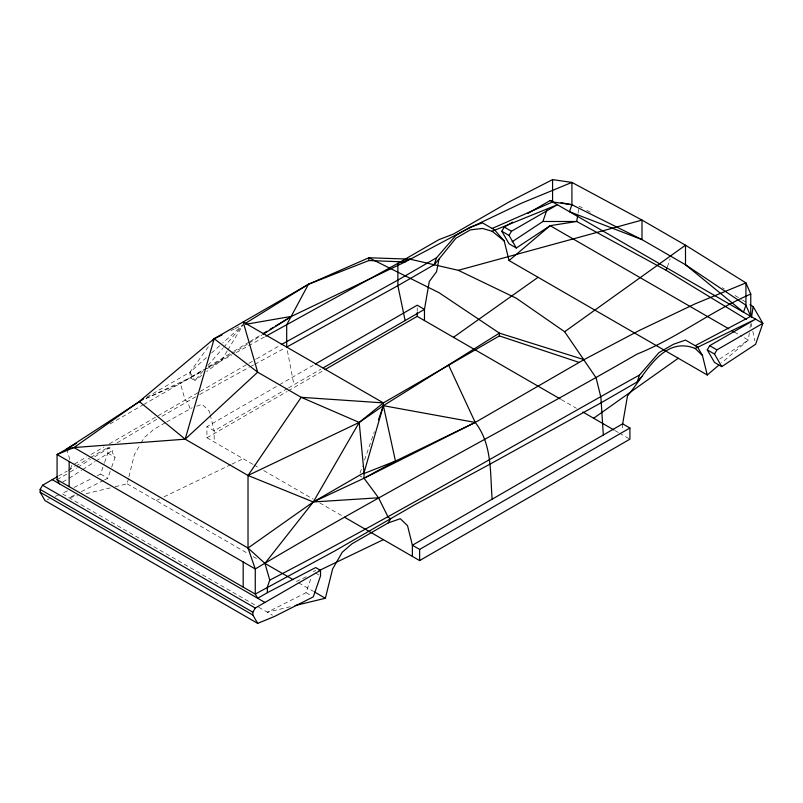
<?xml version="1.0" encoding="UTF-8"?>
<svg xmlns="http://www.w3.org/2000/svg" width="803" height="803" viewBox="0 0 803 803"><rect width="100%" height="100%" fill="white"/><g stroke="black" fill="none" stroke-linecap="round" stroke-linejoin="round"><path stroke-width="0.6" stroke-dasharray="4.01 3.01" d="M749.319 332.844L748.346 340.101L721.596 362.815M749.962 328.005L750.444 324.382M578.04 213.217L579.154 206.13L582.436 207.927M115.08 486.738L127.165 483.838L128.61 477.976M128.902 476.801L134.412 454.528L140.455 444.059M70.363 469.183L71.567 465.69L86.714 456.947M97.263 475.737L100.576 474.061L104.199 463.602M104.601 462.438L107.823 453.133L107.823 447.552L112.661 450.342L112.661 453.133L115.08 457.319L111.456 467.788M104.51 479.923L107.823 478.247L111.055 468.952M290.315 606.697L267.349 612.217L306.023 592.684L310.861 578.722M360.025 473.097L362.474 466.001M364.532 460.089L374.359 431.703M667.373 266.837L670.194 258.696M141.067 443.015L144.088 437.786L153.754 429.414L165.478 422.639M227.189 351.001L221.427 360.457L206.662 371.628M227.831 349.957L243.179 324.743L222.662 343.062M146.808 397.134L190.01 372.19L209.784 344.788M203.039 371.106L194.838 380.572L190.01 377.771L146.016 398.338M207.947 365.425L222.702 348.402M223.515 347.458L243.179 324.743M143.556 404.592L190.01 377.771L190.01 372.19L207.736 356.381M211.46 353.049L221.728 343.895M201.734 375.352L194.838 380.572L190.01 372.19M719.639 359.041L748.346 340.101L742.936 336.969M69.158 478.247L81.585 470.277M82.619 469.614L95.055 461.635M96.089 460.972L112.661 450.342M230.983 354.444L190.01 377.771L203.902 369.37M232.047 353.782L247.976 343.764M249.04 343.092L261.788 335.082M70.222 472.003L76.606 468.029M77.68 467.366L90.458 459.426M94.714 456.777L110.694 446.839M117.087 442.865L157.729 418.734M208.178 366.79L232.75 351.925M233.824 351.272L248.779 342.229M249.853 341.586L261.607 334.47M110.011 423.964L142.472 405.224M91.05 454.448L104.029 446.95M109.439 443.828L199.214 391.994M200.288 391.372L247.816 363.94M248.89 363.317L255.374 359.573M256.448 358.951L280.207 345.24M58.649 475.948L67.201 471.01M68.275 470.387L74.689 466.684M75.753 466.071L89.655 458.041M90.719 457.429L107.823 447.552M161.995 416.275L195.651 396.853M199.676 394.524L249.221 367.312M57.073 479.642L67.141 473.83M62.704 481.971L67.01 479.491M166.552 422.027L192.208 407.713M252.885 464.315L206.923 437.786L206.923 426.624L278.47 385.32M279.554 384.687L313.15 365.295M287.474 388.491L214.18 430.809L206.923 426.624M288.548 387.869L320.929 369.179M206.923 437.786L287.143 391.473M288.227 390.85L323.99 370.193M313.28 571.746L315.699 570.351M146.096 398.479L180.344 383.362L202.266 371.277M206.652 368.858L231.866 354.956M236.253 352.547L264.759 336.828M250.325 366.72L253.638 364.933M254.732 364.331L284.483 348.271M67.432 490.814L61.901 493.604L257.602 606.586M74.057 487.461L92.837 477.976M74.679 494.999L69.158 497.79L77.61 495.752M81.314 491.647L103.406 480.485M230.913 330.655L234.255 329.039M235.369 328.507L242.064 325.285M156.173 500.58L159.556 498.944M164.083 496.776L230.752 464.696M231.886 464.154L243.179 458.714M296.357 581.513L306.525 576.624M47.236 499.647L49.495 498.723M55.136 496.395L59.643 494.528M196.605 406.198L202.095 404.29L209.342 411.266L209.914 413.565M86.072 493.715L110.242 487.903M586.812 210.316L591.179 212.715M734.263 331.97L741.852 336.347M561.307 399.573L576.403 408.285M615.138 430.649L618.36 432.516M619.434 433.128L629.913 439.181M359.202 475.456L362.103 477.133M253.969 464.937L259.359 468.059M263.675 470.548L313.28 499.185M319.745 502.919L343.473 516.62M107.823 453.133L115.08 457.319M315.348 572.94L319.494 575.339M127.165 483.838L247.836 553.498M253.226 556.609L256.458 558.476M298.505 582.757L313.541 591.44M100.576 474.061L107.823 478.247M306.023 592.684L311.203 595.675M258.686 607.219L272.528 615.208M722.228 287.685L724.366 288.99M735.036 295.514L741.44 299.429M742.514 300.081L746.78 302.691M190.01 408.476L187.591 401.5L185.172 400.105L180.344 383.362M66.739 448.947L69.841 459.707M210.195 414.719L214.18 430.809L214.18 441.971M751.016 323.137L751.779 326.66M752.802 331.358L754.84 340.763M287.394 350.72L293.938 384.757M622.656 423.823L622.656 430.027M417.209 307.69L417.209 311.413"/><path stroke-width="1.2" d="M577.668 215.575L576.735 221.487L666.169 270.33L746.479 319.343M751.508 317.235L753.184 306.605L749.982 304.648M412.381 556.399L412.381 545.237L622.656 423.823L627.494 395.919C644.638 375.784 662.264 335.252 695.177 348.472L702.424 355.448L707.262 374.991L718.725 365.255M707.262 374.991L509.062 260.553L504.224 241.02L492.139 231.254L482.473 228.464L470.387 229.859L455.883 238.23L438.96 259.158L436.551 271.725L429.294 281.492L424.466 309.396L424.466 320.568M295.153 605.532L325.366 598.265L332.613 568.956L342.279 552.213L351.955 543.842L388.21 522.904L400.296 518.718L407.543 525.694L412.381 545.237L419.628 549.423L629.913 428.019L629.913 439.181L419.628 560.584L344.547 517.242M143.566 399.001L66.739 448.947L73.986 447.552L185.172 439.181L214.18 338.705L308.442 284.282L368.868 257.763L409.962 259.158L458.302 270.32L516.309 298.234L564.65 331.729L596.077 377.781L600.905 397.314L603.324 434.995M695.177 345.681L750.765 316.372L750.765 294.049L745.927 282.887L695.177 303.815L639.579 330.334L583.992 359.634L499.396 333.125L383.372 405.686L359.202 422.428L301.195 397.314L257.683 372.19L243.179 321.953L383.372 402.895L383.372 405.686L364.04 472.666L364.04 478.247L378.534 497.79L388.21 517.323L390.619 518.718L388.21 522.904M59.482 483.838L57.073 479.642L57.073 454.528L73.986 447.552L248.017 548.027L264.94 563.375L269.768 580.117L267.349 587.093L267.349 592.684L257.683 598.265L255.264 594.079L255.264 568.956L248.017 548.027L248.017 475.456L301.195 397.314L383.372 402.895L499.396 335.915L579.154 362.424M378.454 419.879L383.372 405.686L475.215 422.428L583.992 359.634M561.026 202.647L571.907 204.735L641.998 239.625L685.501 264.739L743.518 312.186L745.927 305.21L745.927 282.887L685.501 245.206L641.998 220.092L571.907 182.411L521.147 203.34L465.549 229.859L405.124 261.949L368.868 260.553L308.442 284.282L286.691 324.753L286.691 347.077L397.876 285.677L434.132 264.739L436.551 257.763L455.883 235.44L470.387 227.068L482.473 222.883L494.558 229.859L504.224 241.02M512.133 241.783L542.898 221.487L546.923 209.854M265.863 336.226L397.876 263.344L438.96 239.625L453.464 234.044L509.062 201.944L552.564 179.621L571.907 182.411L571.907 204.735L569.488 211.711L641.998 239.625L641.998 220.092L458.302 270.32M666.169 270.33L666.972 268.001M57.073 479.642L255.264 594.079L335.032 550.818L414.79 504.766L489.72 464.295L600.905 402.895L637.16 381.967L639.579 374.981L658.912 352.658L673.416 344.286L685.501 340.101L697.586 347.077L702.424 355.448M267.349 592.684L315.699 567.56L320.527 570.351L320.527 575.932L313.28 596.87L274.606 616.403L257.683 623.379L44.988 500.58L40.15 492.209L40.15 489.418L42.569 485.233L57.585 476.56M264.94 563.375L313.28 501.975L359.202 422.428L383.372 402.895M257.683 623.379L252.855 615.008L252.855 612.217L255.264 608.032L320.527 570.351M542.898 221.487L576.735 221.487L550.145 225.673L516.309 247.997L509.062 243.811L501.805 231.254L504.224 227.068L512.766 222.13M516.309 247.997L509.062 235.44L511.481 231.254L557.402 204.735L492.139 231.254M753.184 306.605L762.85 323.358L755.603 344.286L721.756 366.61L714.509 362.424L707.262 349.867L709.671 345.681L755.603 319.162L695.177 348.472M721.756 366.61L714.509 354.053L716.928 349.867L762.85 323.358L550.145 200.549L527.722 213.498M212.715 340.733L214.18 338.705L221.989 334.941M434.132 264.739L438.96 259.158M637.16 381.967L641.998 376.386M139.25 401.5L185.172 439.181L257.683 372.19L214.18 338.705L139.25 401.5L73.986 447.552M509.062 260.553L550.145 225.673L728.853 328.849M564.65 331.729L685.501 245.206L685.501 264.739L745.927 305.21L750.765 316.372M453.464 337.31L538.06 277.306M593.658 418.243L678.254 358.238M248.017 548.027L313.28 501.975L364.04 472.666L359.202 422.428L248.017 475.456L185.172 439.181M262.852 334.409L291.519 316.372L405.124 261.949M245.286 323.438L308.442 284.282M263.745 333.185L266.947 331.237M270.149 329.3L273.361 327.363M275.499 326.068L291.519 316.372L245.598 324.332M76.476 443.326L57.073 454.528L255.264 568.956C380.752 494.096 510.567 426.925 637.16 354.053C676.939 338.143 711.317 311.022 750.765 294.049M281.291 344.607L397.876 280.096L436.551 257.763M315.318 364.04L417.209 305.21L424.466 309.396L323.087 367.925M325.074 369.571L417.209 316.372L560.223 398.95M639.579 374.981C516.289 443.346 395.066 515.436 269.768 580.117M248.017 475.456L313.28 501.975L364.04 478.247L395.457 461.063L475.215 422.428C492.43 444.35 490.041 473.108 492.139 499.185M364.04 478.247L475.215 422.428L448.636 365.214M318.962 570.642L383.372 539.656M492.139 228.464L552.564 201.944L571.907 204.735M363.729 473.66L395.457 461.063L383.372 405.686M409.962 259.158L397.876 263.344L397.876 285.677L405.124 320.568M313.28 501.975L378.534 497.79M550.145 200.549L552.564 201.021M732.105 330.716L734.263 331.97M504.224 227.068L511.481 231.254M709.671 345.681L716.928 349.867M501.805 231.254L509.062 235.44M707.262 349.867L714.509 354.053M622.656 423.823L629.913 428.019M582.868 412.019L614.064 430.027M265.08 563.465L293.125 579.646M314.615 592.062L325.366 598.265M52.235 479.642L264.94 602.451M42.569 485.233L255.264 608.032M40.15 489.418L252.855 612.217M40.15 492.209L252.855 615.008M552.564 179.621L552.564 201.944M499.396 335.915L499.396 333.125L438.96 292.653L368.868 257.763L368.868 260.553M419.628 549.423L419.628 560.584M417.209 312.658L417.209 316.372M243.179 561.98L243.179 587.093M69.158 461.504L69.158 486.628"/></g></svg>
